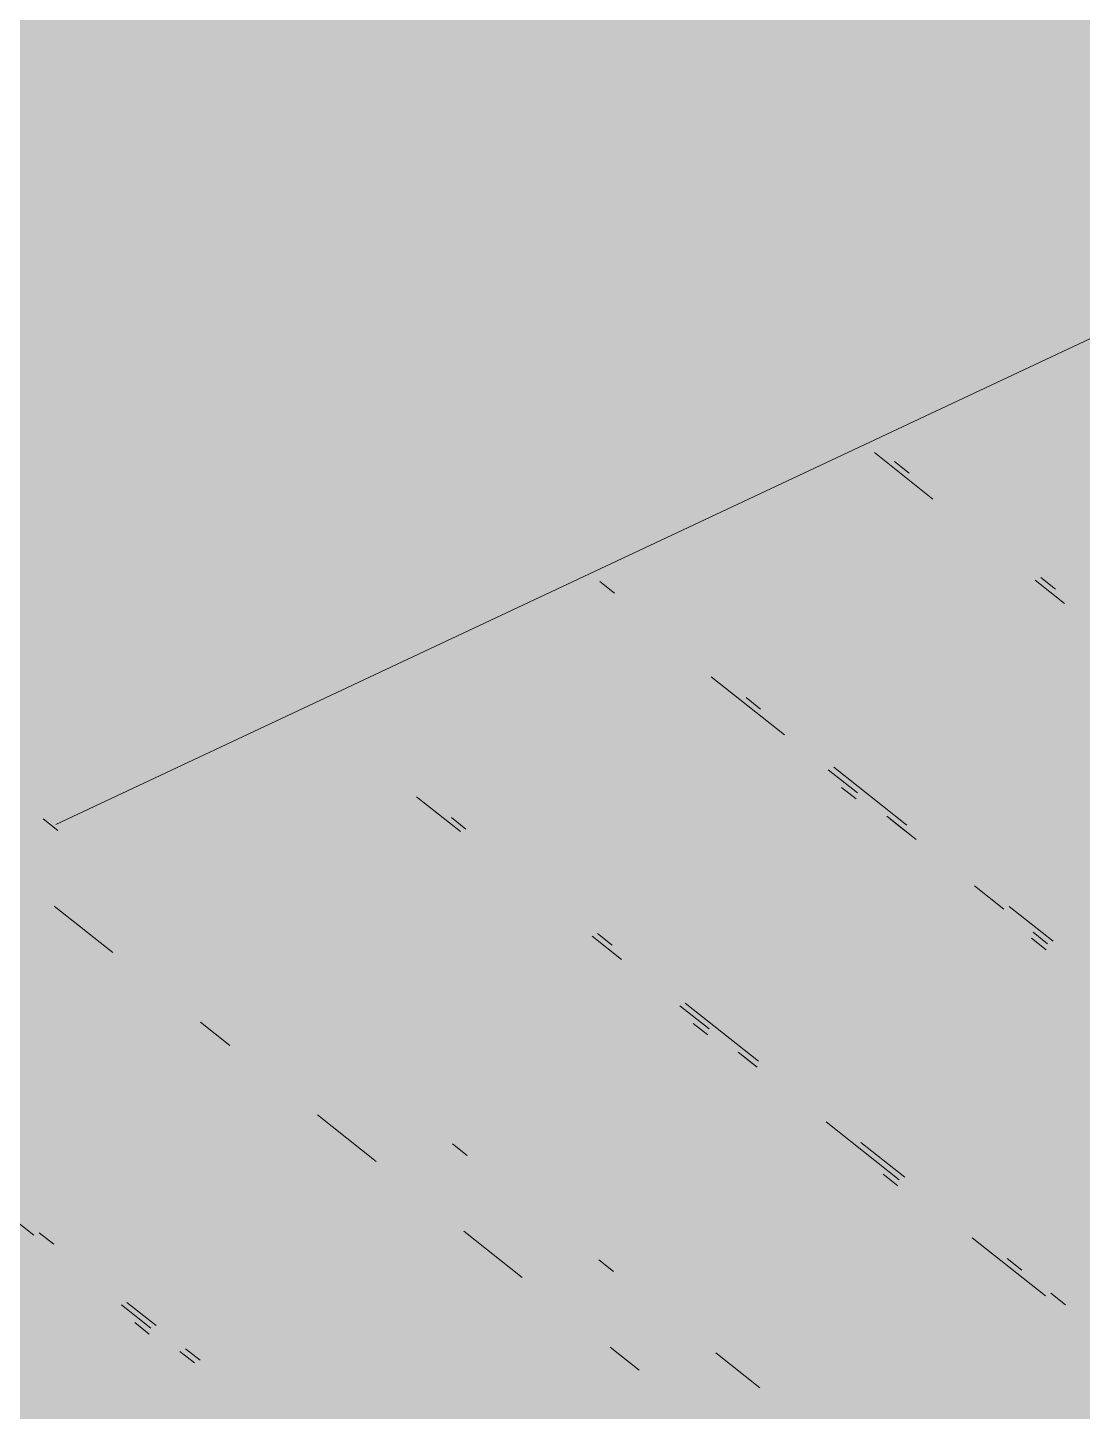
# Model space of a CAD drawing. Header units: millimetres. Extents: x 5 to 1315, y 5 to 292.
# Drawn here: x 1176.59 to 1178.984, y 95.867 to 99.007 of the extents above; entities that cross this region are included whole.
import ezdxf

# ---------------------------------------------------------------- set-up
doc = ezdxf.new("R2010")
doc.units = ezdxf.units.MM
doc.layers.add('EXISTING', color=7, linetype='Continuous')
doc.layers.add('IMAGES', color=7, linetype='Continuous')

# ---------------------------------------------------------------- blocks, each defined once
blk = doc.blocks.new('SHEET_03')
at = {"layer": 'EXISTING', "color": 250, "lineweight": 9}
for p, q in [((276.6537, 97.1993), (280.3909, 98.9538)), ((278.5118, 98.0431), (278.6445, 97.9378)), ((278.5906, 97.9963), (278.5575, 98.0227)), ((278.8769, 97.7534), (278.9433, 97.7007)), ((278.9226, 97.7329), (278.8894, 97.7593)), ((277.9217, 97.7242), (277.8885, 97.7506)), ((278.1416, 97.534), (278.3076, 97.4023)), ((278.2537, 97.4608), (278.2205, 97.4872)), ((278.4072, 97.3233), (278.4736, 97.2706)), ((278.5857, 97.1974), (278.4197, 97.3291)), ((278.4704, 97.257), (278.4372, 97.2833)), ((277.4727, 97.2619), (277.5723, 97.1829)), ((278.54, 97.2179), (278.6064, 97.1652)), ((276.6581, 97.1853), (276.6249, 97.2117)), ((277.5848, 97.1887), (277.5516, 97.2151)), ((278.5825, 97.1838), (278.5493, 97.2102)), ((278.7391, 97.0599), (278.8055, 97.0072)), ((276.6504, 97.014), (276.7832, 96.9086)), ((278.9176, 96.934), (278.818, 97.0131)), ((277.8711, 96.9458), (277.9375, 96.8931)), ((277.9167, 96.9253), (277.8836, 96.9517)), ((278.902, 96.9146), (278.8688, 96.9409)), ((278.8719, 96.9545), (278.9051, 96.9282)), ((278.0702, 96.7878), (278.1366, 96.7351)), ((278.2487, 96.6619), (278.0827, 96.7936)), ((276.9824, 96.7506), (277.0488, 96.6979)), ((278.1335, 96.7215), (278.1003, 96.7478)), ((278.203, 96.6824), (278.2362, 96.6561)), ((278.2456, 96.6483), (278.2124, 96.6747)), ((277.2479, 96.5399), (277.3807, 96.4345)), ((278.4022, 96.5244), (278.5682, 96.3927)), ((277.5876, 96.4478), (277.5544, 96.4742)), ((278.5807, 96.3986), (278.4811, 96.4776)), ((278.565, 96.3791), (278.5318, 96.4054)), ((276.504, 96.3459), (276.6036, 96.2669)), ((277.5799, 96.2765), (277.7127, 96.1712)), ((276.6493, 96.2464), (276.6161, 96.2728)), ((278.7341, 96.261), (278.9001, 96.1293)), ((278.8462, 96.1878), (278.813, 96.2142)), ((277.9196, 96.1844), (277.8864, 96.2108)), ((278.9458, 96.1088), (278.9126, 96.1352)), ((276.8028, 96.1089), (276.8692, 96.0562)), ((276.8816, 96.0621), (276.8153, 96.1147)), ((276.866, 96.0426), (276.8328, 96.0689)), ((276.9355, 96.0035), (276.9687, 95.9772)), ((276.9812, 95.9831), (276.948, 96.0094)), ((277.9119, 96.0131), (277.9782, 95.9604)), ((278.2515, 95.921), (278.1519, 96.0001))]:
    blk.add_line(p, q, dxfattribs=at)
at = {"layer": 'IMAGES', "color": 7}
for points in [[(275.4582, 99.0028), (280.18, 99.0028), (275.4582, 99.0992), (280.18, 99.0992)], [(275.1691, 98.9064), (279.8909, 98.9064), (275.1691, 99.0028), (279.8909, 99.0028)], [(275.0727, 98.81), (279.6982, 98.81), (275.0727, 98.9064), (279.6982, 98.9064)], [(274.88, 98.7136), (279.6018, 98.7136), (274.88, 98.81), (279.6018, 98.81)], [(274.4945, 98.6172), (279.3127, 98.6172), (274.4945, 98.7136), (279.3127, 98.7136)], [(274.4945, 98.5208), (279.12, 98.5208), (274.4945, 98.6172), (279.12, 98.6172)], [(274.0127, 98.4244), (278.9273, 98.4244), (274.0127, 98.5208), (278.9273, 98.5208)], [(278.9273, 98.4244), (279.0236, 98.4244), (278.9273, 98.5208), (279.0236, 98.5208)], [(273.9164, 98.328), (278.7345, 98.328), (273.9164, 98.4244), (278.7345, 98.4244)], [(278.7345, 98.328), (278.8309, 98.328), (278.7345, 98.4244), (278.8309, 98.4244)], [(278.8309, 98.328), (278.9273, 98.328), (278.8309, 98.4244), (278.9273, 98.4244)], [(278.9273, 98.328), (279.0236, 98.328), (278.9273, 98.4244), (279.0236, 98.4244)], [(273.7236, 98.2316), (278.4455, 98.2316), (273.7236, 98.328), (278.4455, 98.328)], [(278.4455, 98.2316), (278.5418, 98.2316), (278.4455, 98.328), (278.5418, 98.328)], [(278.5418, 98.2316), (278.7345, 98.2316), (278.5418, 98.328), (278.7345, 98.328)], [(278.7345, 98.2316), (278.9273, 98.2316), (278.7345, 98.328), (278.9273, 98.328)], [(278.9273, 98.2316), (279.0236, 98.2316), (278.9273, 98.328), (279.0236, 98.328)], [(273.4345, 98.1352), (278.2527, 98.1352), (273.4345, 98.2316), (278.2527, 98.2316)], [(278.2527, 98.1352), (278.4455, 98.1352), (278.2527, 98.2316), (278.4455, 98.2316)], [(278.4455, 98.1352), (278.5418, 98.1352), (278.4455, 98.2316), (278.5418, 98.2316)], [(278.5418, 98.1352), (278.6382, 98.1352), (278.5418, 98.2316), (278.6382, 98.2316)], [(278.6382, 98.1352), (278.8309, 98.1352), (278.6382, 98.2316), (278.8309, 98.2316)], [(278.8309, 98.1352), (278.9273, 98.1352), (278.8309, 98.2316), (278.9273, 98.2316)], [(278.9273, 98.1352), (279.0236, 98.1352), (278.9273, 98.2316), (279.0236, 98.2316)], [(273.3382, 98.0387), (277.9636, 98.0387), (273.3382, 98.1352), (277.9636, 98.1352)], [(277.9636, 98.0387), (278.2527, 98.0387), (277.9636, 98.1352), (278.2527, 98.1352)], [(278.2527, 98.0387), (278.3491, 98.0387), (278.2527, 98.1352), (278.3491, 98.1352)], [(278.3491, 98.0387), (278.4455, 98.0387), (278.3491, 98.1352), (278.4455, 98.1352)], [(278.4455, 98.0387), (278.5418, 98.0387), (278.4455, 98.1352), (278.5418, 98.1352)], [(278.5418, 98.0387), (278.6382, 98.0387), (278.5418, 98.1352), (278.6382, 98.1352)], [(278.6382, 98.0387), (278.7345, 98.0387), (278.6382, 98.1352), (278.7345, 98.1352)], [(278.7345, 98.0387), (278.8309, 98.0387), (278.7345, 98.1352), (278.8309, 98.1352)], [(278.8309, 98.0387), (278.9273, 98.0387), (278.8309, 98.1352), (278.9273, 98.1352)], [(278.9273, 98.0387), (279.0236, 98.0387), (278.9273, 98.1352), (279.0236, 98.1352)], [(273.1455, 97.9423), (277.9636, 97.9423), (273.1455, 98.0387), (277.9636, 98.0387)], [(277.9636, 97.9423), (278.1564, 97.9423), (277.9636, 98.0387), (278.1564, 98.0387)], [(278.1564, 97.9423), (278.2527, 97.9423), (278.1564, 98.0387), (278.2527, 98.0387)], [(278.2527, 97.9423), (278.3491, 97.9423), (278.2527, 98.0387), (278.3491, 98.0387)], [(278.3491, 97.9423), (278.4455, 97.9423), (278.3491, 98.0387), (278.4455, 98.0387)], [(278.4455, 97.9423), (278.5418, 97.9423), (278.4455, 98.0387), (278.5418, 98.0387)], [(278.5418, 97.9423), (278.6382, 97.9423), (278.5418, 98.0387), (278.6382, 98.0387)], [(278.6382, 97.9423), (278.7345, 97.9423), (278.6382, 98.0387), (278.7345, 98.0387)], [(278.7345, 97.9423), (278.8309, 97.9423), (278.7345, 98.0387), (278.8309, 98.0387)], [(278.8309, 97.9423), (279.3127, 97.9423), (278.8309, 98.0387), (279.3127, 98.0387)], [(272.8564, 97.8459), (277.7709, 97.8459), (272.8564, 97.9423), (277.7709, 97.9423)], [(277.7709, 97.8459), (277.8673, 97.8459), (277.7709, 97.9423), (277.8673, 97.9423)], [(277.8673, 97.8459), (277.9636, 97.8459), (277.8673, 97.9423), (277.9636, 97.9423)], [(277.9636, 97.8459), (278.06, 97.8459), (277.9636, 97.9423), (278.06, 97.9423)], [(278.06, 97.8459), (278.1564, 97.8459), (278.06, 97.9423), (278.1564, 97.9423)], [(278.1564, 97.8459), (278.2527, 97.8459), (278.1564, 97.9423), (278.2527, 97.9423)], [(278.2527, 97.8459), (278.3491, 97.8459), (278.2527, 97.9423), (278.3491, 97.9423)], [(278.3491, 97.8459), (278.5418, 97.8459), (278.3491, 97.9423), (278.5418, 97.9423)], [(278.5418, 97.8459), (278.6382, 97.8459), (278.5418, 97.9423), (278.6382, 97.9423)], [(278.6382, 97.8459), (278.8309, 97.8459), (278.6382, 97.9423), (278.8309, 97.9423)], [(278.8309, 97.8459), (278.9273, 97.8459), (278.8309, 97.9423), (278.9273, 97.9423)], [(278.9273, 97.8459), (279.0236, 97.8459), (278.9273, 97.9423), (279.0236, 97.9423)], [(272.9527, 97.7495), (277.3855, 97.7495), (272.9527, 97.8459), (277.3855, 97.8459)], [(277.3855, 97.7495), (277.6745, 97.7495), (277.3855, 97.8459), (277.6745, 97.8459)], [(277.6745, 97.7495), (277.7709, 97.7495), (277.6745, 97.8459), (277.7709, 97.8459)], [(277.7709, 97.7495), (277.8673, 97.7495), (277.7709, 97.8459), (277.8673, 97.8459)], [(277.8673, 97.7495), (277.9636, 97.7495), (277.8673, 97.8459), (277.9636, 97.8459)], [(277.9636, 97.7495), (278.06, 97.7495), (277.9636, 97.8459), (278.06, 97.8459)], [(278.06, 97.7495), (278.1564, 97.7495), (278.06, 97.8459), (278.1564, 97.8459)], [(278.1564, 97.7495), (278.2527, 97.7495), (278.1564, 97.8459), (278.2527, 97.8459)], [(278.2527, 97.7495), (278.3491, 97.7495), (278.2527, 97.8459), (278.3491, 97.8459)], [(278.3491, 97.7495), (278.5418, 97.7495), (278.3491, 97.8459), (278.5418, 97.8459)], [(278.5418, 97.7495), (278.6382, 97.7495), (278.5418, 97.8459), (278.6382, 97.8459)], [(278.6382, 97.7495), (278.7345, 97.7495), (278.6382, 97.8459), (278.7345, 97.8459)], [(278.7345, 97.7495), (278.9273, 97.7495), (278.7345, 97.8459), (278.9273, 97.8459)], [(278.9273, 97.7495), (279.0236, 97.7495), (278.9273, 97.8459), (279.0236, 97.8459)], [(272.9527, 97.6531), (277.2891, 97.6531), (272.9527, 97.7495), (277.2891, 97.7495)], [(277.2891, 97.6531), (277.3855, 97.6531), (277.2891, 97.7495), (277.3855, 97.7495)], [(277.3855, 97.6531), (277.4818, 97.6531), (277.3855, 97.7495), (277.4818, 97.7495)], [(277.4818, 97.6531), (277.5782, 97.6531), (277.4818, 97.7495), (277.5782, 97.7495)], [(277.5782, 97.6531), (277.6745, 97.6531), (277.5782, 97.7495), (277.6745, 97.7495)], [(277.6745, 97.6531), (277.7709, 97.6531), (277.6745, 97.7495), (277.7709, 97.7495)], [(277.7709, 97.6531), (277.8673, 97.6531), (277.7709, 97.7495), (277.8673, 97.7495)], [(277.8673, 97.6531), (277.9636, 97.6531), (277.8673, 97.7495), (277.9636, 97.7495)], [(277.9636, 97.6531), (278.06, 97.6531), (277.9636, 97.7495), (278.06, 97.7495)], [(278.06, 97.6531), (278.2527, 97.6531), (278.06, 97.7495), (278.2527, 97.7495)], [(278.2527, 97.6531), (278.7345, 97.6531), (278.2527, 97.7495), (278.7345, 97.7495)], [(278.7345, 97.6531), (278.8309, 97.6531), (278.7345, 97.7495), (278.8309, 97.7495)], [(278.8309, 97.6531), (278.9273, 97.6531), (278.8309, 97.7495), (278.9273, 97.7495)], [(278.9273, 97.5567), (279.12, 97.5567), (278.9273, 97.7495), (279.12, 97.7495)], [(272.9527, 97.4603), (277, 97.4603), (272.9527, 97.6531), (277, 97.6531)], [(277, 97.5567), (277.0964, 97.5567), (277, 97.6531), (277.0964, 97.6531)], [(277.0964, 97.5567), (277.1927, 97.5567), (277.0964, 97.6531), (277.1927, 97.6531)], [(277.1927, 97.5567), (277.2891, 97.5567), (277.1927, 97.6531), (277.2891, 97.6531)], [(277.2891, 97.5567), (277.4818, 97.5567), (277.2891, 97.6531), (277.4818, 97.6531)], [(277.4818, 97.5567), (277.5782, 97.5567), (277.4818, 97.6531), (277.5782, 97.6531)], [(277.5782, 97.5567), (277.6745, 97.5567), (277.5782, 97.6531), (277.6745, 97.6531)], [(277.6745, 97.5567), (277.7709, 97.5567), (277.6745, 97.6531), (277.7709, 97.6531)], [(277.7709, 97.5567), (277.8673, 97.5567), (277.7709, 97.6531), (277.8673, 97.6531)], [(277.8673, 97.5567), (277.9636, 97.5567), (277.8673, 97.6531), (277.9636, 97.6531)], [(277.9636, 97.5567), (278.1564, 97.5567), (277.9636, 97.6531), (278.1564, 97.6531)], [(278.1564, 97.5567), (278.2527, 97.5567), (278.1564, 97.6531), (278.2527, 97.6531)], [(278.2527, 97.5567), (278.3491, 97.5567), (278.2527, 97.6531), (278.3491, 97.6531)], [(278.3491, 97.5567), (278.8309, 97.5567), (278.3491, 97.6531), (278.8309, 97.6531)], [(278.8309, 97.5567), (278.9273, 97.5567), (278.8309, 97.6531), (278.9273, 97.6531)], [(277, 97.4603), (277.1927, 97.4603), (277, 97.5567), (277.1927, 97.5567)], [(277.1927, 97.4603), (277.2891, 97.4603), (277.1927, 97.5567), (277.2891, 97.5567)], [(277.2891, 97.4603), (277.3855, 97.4603), (277.2891, 97.5567), (277.3855, 97.5567)], [(277.3855, 97.4603), (277.4818, 97.4603), (277.3855, 97.5567), (277.4818, 97.5567)], [(277.4818, 97.4603), (277.5782, 97.4603), (277.4818, 97.5567), (277.5782, 97.5567)], [(277.5782, 97.4603), (277.6745, 97.4603), (277.5782, 97.5567), (277.6745, 97.5567)], [(277.6745, 97.4603), (277.8673, 97.4603), (277.6745, 97.5567), (277.8673, 97.5567)], [(277.8673, 97.4603), (277.9636, 97.4603), (277.8673, 97.5567), (277.9636, 97.5567)], [(277.9636, 97.4603), (278.06, 97.4603), (277.9636, 97.5567), (278.06, 97.5567)], [(278.06, 97.4603), (278.2527, 97.4603), (278.06, 97.5567), (278.2527, 97.5567)], [(278.2527, 97.4603), (278.3491, 97.4603), (278.2527, 97.5567), (278.3491, 97.5567)], [(278.3491, 97.4603), (278.4455, 97.4603), (278.3491, 97.5567), (278.4455, 97.5567)], [(278.4455, 97.4603), (278.9273, 97.4603), (278.4455, 97.5567), (278.9273, 97.5567)], [(278.9273, 97.4603), (279.12, 97.4603), (278.9273, 97.5567), (279.12, 97.5567)], [(272.9527, 97.3639), (276.6145, 97.3639), (272.9527, 97.4603), (276.6145, 97.4603)], [(276.6145, 97.3639), (276.8073, 97.3639), (276.6145, 97.4603), (276.8073, 97.4603)], [(276.8073, 97.3639), (276.9036, 97.3639), (276.8073, 97.4603), (276.9036, 97.4603)], [(276.9036, 97.3639), (277, 97.3639), (276.9036, 97.4603), (277, 97.4603)], [(277, 97.3639), (277.0964, 97.3639), (277, 97.4603), (277.0964, 97.4603)], [(277.0964, 97.3639), (277.1927, 97.3639), (277.0964, 97.4603), (277.1927, 97.4603)], [(277.1927, 97.3639), (277.2891, 97.3639), (277.1927, 97.4603), (277.2891, 97.4603)], [(277.2891, 97.3639), (277.3855, 97.3639), (277.2891, 97.4603), (277.3855, 97.4603)], [(277.3855, 97.3639), (277.4818, 97.3639), (277.3855, 97.4603), (277.4818, 97.4603)], [(277.4818, 97.3639), (277.5782, 97.3639), (277.4818, 97.4603), (277.5782, 97.4603)], [(277.5782, 97.3639), (278.06, 97.3639), (277.5782, 97.4603), (278.06, 97.4603)], [(278.06, 97.3639), (278.1564, 97.3639), (278.06, 97.4603), (278.1564, 97.4603)], [(278.1564, 97.3639), (278.3491, 97.3639), (278.1564, 97.4603), (278.3491, 97.4603)], [(278.3491, 97.3639), (278.4455, 97.3639), (278.3491, 97.4603), (278.4455, 97.4603)], [(278.4455, 97.3639), (278.5418, 97.3639), (278.4455, 97.4603), (278.5418, 97.4603)], [(278.5418, 97.3639), (279.0236, 97.3639), (278.5418, 97.4603), (279.0236, 97.4603)], [(276.5182, 97.2675), (276.6145, 97.2675), (276.5182, 97.3639), (276.6145, 97.3639)], [(276.6145, 97.2675), (276.7109, 97.2675), (276.6145, 97.3639), (276.7109, 97.3639)], [(276.7109, 97.2675), (276.8073, 97.2675), (276.7109, 97.3639), (276.8073, 97.3639)], [(276.8073, 97.2675), (276.9036, 97.2675), (276.8073, 97.3639), (276.9036, 97.3639)], [(276.9036, 97.2675), (277, 97.2675), (276.9036, 97.3639), (277, 97.3639)], [(277, 97.2675), (277.0964, 97.2675), (277, 97.3639), (277.0964, 97.3639)], [(277.0964, 97.2675), (277.1927, 97.2675), (277.0964, 97.3639), (277.1927, 97.3639)], [(277.1927, 97.2675), (277.2891, 97.2675), (277.1927, 97.3639), (277.2891, 97.3639)], [(277.2891, 97.2675), (277.3855, 97.2675), (277.2891, 97.3639), (277.3855, 97.3639)], [(277.3855, 97.2675), (277.4818, 97.2675), (277.3855, 97.3639), (277.4818, 97.3639)], [(277.4818, 97.2675), (277.5782, 97.2675), (277.4818, 97.3639), (277.5782, 97.3639)], [(277.5782, 97.2675), (277.6745, 97.2675), (277.5782, 97.3639), (277.6745, 97.3639)], [(277.6745, 97.2675), (278.1564, 97.2675), (277.6745, 97.3639), (278.1564, 97.3639)], [(278.1564, 97.2675), (278.2527, 97.2675), (278.1564, 97.3639), (278.2527, 97.3639)], [(278.2527, 97.2675), (278.3491, 97.2675), (278.2527, 97.3639), (278.3491, 97.3639)], [(278.3491, 97.2675), (278.5418, 97.2675), (278.3491, 97.3639), (278.5418, 97.3639)], [(278.5418, 97.2675), (279.2164, 97.2675), (278.5418, 97.3639), (279.2164, 97.3639)], [(276.5182, 97.1711), (276.6145, 97.1711), (276.5182, 97.2675), (276.6145, 97.2675)], [(276.6145, 97.1711), (276.8073, 97.1711), (276.6145, 97.2675), (276.8073, 97.2675)], [(276.8073, 97.1711), (277, 97.1711), (276.8073, 97.2675), (277, 97.2675)], [(277, 97.1711), (277.0964, 97.1711), (277, 97.2675), (277.0964, 97.2675)], [(277.0964, 97.1711), (277.1927, 97.1711), (277.0964, 97.2675), (277.1927, 97.2675)], [(277.1927, 97.1711), (277.2891, 97.1711), (277.1927, 97.2675), (277.2891, 97.2675)], [(277.2891, 97.1711), (277.3855, 97.1711), (277.2891, 97.2675), (277.3855, 97.2675)], [(277.3855, 97.1711), (277.4818, 97.1711), (277.3855, 97.2675), (277.4818, 97.2675)], [(277.4818, 97.1711), (277.5782, 97.1711), (277.4818, 97.2675), (277.5782, 97.2675)], [(277.5782, 97.1711), (277.6745, 97.1711), (277.5782, 97.2675), (277.6745, 97.2675)], [(277.6745, 97.1711), (277.7709, 97.1711), (277.6745, 97.2675), (277.7709, 97.2675)], [(277.7709, 97.1711), (278.2527, 97.1711), (277.7709, 97.2675), (278.2527, 97.2675)], [(278.2527, 97.1711), (278.3491, 97.1711), (278.2527, 97.2675), (278.3491, 97.2675)], [(278.3491, 97.1711), (278.4455, 97.1711), (278.3491, 97.2675), (278.4455, 97.2675)], [(278.4455, 97.1711), (278.6382, 97.1711), (278.4455, 97.2675), (278.6382, 97.2675)], [(278.6382, 97.1711), (278.7345, 97.1711), (278.6382, 97.2675), (278.7345, 97.2675)], [(278.7345, 97.1711), (278.8309, 97.1711), (278.7345, 97.2675), (278.8309, 97.2675)], [(278.8309, 97.1711), (279.3127, 97.1711), (278.8309, 97.2675), (279.3127, 97.2675)], [(276.5182, 97.0747), (276.8073, 97.0747), (276.5182, 97.1711), (276.8073, 97.1711)], [(276.8073, 97.0747), (276.9036, 97.0747), (276.8073, 97.1711), (276.9036, 97.1711)], [(276.9036, 97.0747), (277, 97.0747), (276.9036, 97.1711), (277, 97.1711)], [(277, 97.0747), (277.3855, 97.0747), (277, 97.1711), (277.3855, 97.1711)], [(277.3855, 97.0747), (277.4818, 97.0747), (277.3855, 97.1711), (277.4818, 97.1711)], [(277.4818, 97.0747), (277.5782, 97.0747), (277.4818, 97.1711), (277.5782, 97.1711)], [(277.5782, 97.0747), (277.6745, 97.0747), (277.5782, 97.1711), (277.6745, 97.1711)], [(277.6745, 97.0747), (277.7709, 97.0747), (277.6745, 97.1711), (277.7709, 97.1711)], [(277.7709, 97.0747), (277.8673, 97.0747), (277.7709, 97.1711), (277.8673, 97.1711)], [(277.8673, 97.0747), (277.9636, 97.0747), (277.8673, 97.1711), (277.9636, 97.1711)], [(277.9636, 97.0747), (278.5418, 97.0747), (277.9636, 97.1711), (278.5418, 97.1711)], [(278.5418, 97.0747), (278.6382, 97.0747), (278.5418, 97.1711), (278.6382, 97.1711)], [(278.6382, 97.0747), (278.7345, 97.0747), (278.6382, 97.1711), (278.7345, 97.1711)], [(278.7345, 97.0747), (278.8309, 97.0747), (278.7345, 97.1711), (278.8309, 97.1711)], [(278.8309, 97.0747), (278.9273, 97.0747), (278.8309, 97.1711), (278.9273, 97.1711)], [(278.9273, 97.0747), (279.4091, 97.0747), (278.9273, 97.1711), (279.4091, 97.1711)], [(276.5182, 96.9783), (276.6145, 96.9783), (276.5182, 97.0747), (276.6145, 97.0747)], [(276.6145, 96.9783), (276.7109, 96.9783), (276.6145, 97.0747), (276.7109, 97.0747)], [(276.7109, 96.9783), (276.8073, 96.9783), (276.7109, 97.0747), (276.8073, 97.0747)], [(276.8073, 96.9783), (276.9036, 96.9783), (276.8073, 97.0747), (276.9036, 97.0747)], [(276.9036, 96.9783), (277, 96.9783), (276.9036, 97.0747), (277, 97.0747)], [(277, 96.9783), (277.0964, 96.9783), (277, 97.0747), (277.0964, 97.0747)], [(277.0964, 96.9783), (277.4818, 96.9783), (277.0964, 97.0747), (277.4818, 97.0747)], [(277.4818, 96.9783), (277.6745, 96.9783), (277.4818, 97.0747), (277.6745, 97.0747)], [(277.6745, 96.9783), (277.8673, 96.9783), (277.6745, 97.0747), (277.8673, 97.0747)], [(277.8673, 96.9783), (277.9636, 96.9783), (277.8673, 97.0747), (277.9636, 97.0747)], [(277.9636, 96.9783), (278.06, 96.9783), (277.9636, 97.0747), (278.06, 97.0747)], [(278.06, 96.9783), (278.5418, 96.9783), (278.06, 97.0747), (278.5418, 97.0747)], [(278.5418, 96.9783), (278.6382, 96.9783), (278.5418, 97.0747), (278.6382, 97.0747)], [(278.6382, 96.9783), (278.7345, 96.9783), (278.6382, 97.0747), (278.7345, 97.0747)], [(278.7345, 96.9783), (278.9273, 96.9783), (278.7345, 97.0747), (278.9273, 97.0747)], [(278.9273, 96.9783), (279.0236, 96.9783), (278.9273, 97.0747), (279.0236, 97.0747)], [(276.4218, 96.8819), (276.6145, 96.8819), (276.4218, 96.9783), (276.6145, 96.9783)], [(276.6145, 96.8819), (276.7109, 96.8819), (276.6145, 96.9783), (276.7109, 96.9783)], [(276.7109, 96.8819), (276.8073, 96.8819), (276.7109, 96.9783), (276.8073, 96.9783)], [(276.8073, 96.8819), (276.9036, 96.8819), (276.8073, 96.9783), (276.9036, 96.9783)], [(276.9036, 96.8819), (277, 96.8819), (276.9036, 96.9783), (277, 96.9783)], [(277, 96.8819), (277.0964, 96.8819), (277, 96.9783), (277.0964, 96.9783)], [(277.0964, 96.8819), (277.1927, 96.8819), (277.0964, 96.9783), (277.1927, 96.9783)], [(277.1927, 96.8819), (277.2891, 96.8819), (277.1927, 96.9783), (277.2891, 96.9783)], [(277.2891, 96.8819), (277.6745, 96.8819), (277.2891, 96.9783), (277.6745, 96.9783)], [(277.6745, 96.8819), (277.7709, 96.8819), (277.6745, 96.9783), (277.7709, 96.9783)], [(277.7709, 96.8819), (277.9636, 96.8819), (277.7709, 96.9783), (277.9636, 96.9783)], [(277.9636, 96.8819), (278.06, 96.8819), (277.9636, 96.9783), (278.06, 96.9783)], [(278.06, 96.8819), (278.1564, 96.8819), (278.06, 96.9783), (278.1564, 96.9783)], [(278.1564, 96.8819), (278.6382, 96.8819), (278.1564, 96.9783), (278.6382, 96.9783)], [(278.6382, 96.8819), (278.7345, 96.8819), (278.6382, 96.9783), (278.7345, 96.9783)], [(278.7345, 96.8819), (278.8309, 96.8819), (278.7345, 96.9783), (278.8309, 96.9783)], [(278.8309, 96.8819), (279.0236, 96.8819), (278.8309, 96.9783), (279.0236, 96.9783)], [(276.3255, 96.7855), (276.6145, 96.7855), (276.3255, 96.8819), (276.6145, 96.8819)], [(276.6145, 96.7855), (276.7109, 96.7855), (276.6145, 96.8819), (276.7109, 96.8819)], [(276.7109, 96.7855), (276.8073, 96.7855), (276.7109, 96.8819), (276.8073, 96.8819)], [(276.8073, 96.7855), (276.9036, 96.7855), (276.8073, 96.8819), (276.9036, 96.8819)], [(276.9036, 96.7855), (277, 96.7855), (276.9036, 96.8819), (277, 96.8819)], [(277, 96.7855), (277.0964, 96.7855), (277, 96.8819), (277.0964, 96.8819)], [(277.0964, 96.7855), (277.1927, 96.7855), (277.0964, 96.8819), (277.1927, 96.8819)], [(277.1927, 96.7855), (277.2891, 96.7855), (277.1927, 96.8819), (277.2891, 96.8819)], [(277.2891, 96.7855), (277.3855, 96.7855), (277.2891, 96.8819), (277.3855, 96.8819)], [(277.3855, 96.7855), (277.7709, 96.7855), (277.3855, 96.8819), (277.7709, 96.8819)], [(277.7709, 96.7855), (277.8673, 96.7855), (277.7709, 96.8819), (277.8673, 96.8819)], [(277.8673, 96.7855), (277.9636, 96.7855), (277.8673, 96.8819), (277.9636, 96.8819)], [(277.9636, 96.7855), (278.06, 96.7855), (277.9636, 96.8819), (278.06, 96.8819)], [(278.06, 96.7855), (278.1564, 96.7855), (278.06, 96.8819), (278.1564, 96.8819)], [(278.1564, 96.7855), (278.2527, 96.7855), (278.1564, 96.8819), (278.2527, 96.8819)], [(278.2527, 96.7855), (278.7345, 96.7855), (278.2527, 96.8819), (278.7345, 96.8819)], [(278.7345, 96.7855), (278.8309, 96.7855), (278.7345, 96.8819), (278.8309, 96.8819)], [(278.8309, 96.7855), (278.9273, 96.7855), (278.8309, 96.8819), (278.9273, 96.8819)], [(278.9273, 96.7855), (279.0236, 96.7855), (278.9273, 96.8819), (279.0236, 96.8819)], [(276.3255, 96.6891), (276.7109, 96.6891), (276.3255, 96.7855), (276.7109, 96.7855)], [(276.7109, 96.6891), (276.8073, 96.6891), (276.7109, 96.7855), (276.8073, 96.7855)], [(276.8073, 96.6891), (276.9036, 96.6891), (276.8073, 96.7855), (276.9036, 96.7855)], [(276.9036, 96.6891), (277, 96.6891), (276.9036, 96.7855), (277, 96.7855)], [(277, 96.6891), (277.0964, 96.6891), (277, 96.7855), (277.0964, 96.7855)], [(277.0964, 96.6891), (277.1927, 96.6891), (277.0964, 96.7855), (277.1927, 96.7855)], [(277.1927, 96.6891), (277.2891, 96.6891), (277.1927, 96.7855), (277.2891, 96.7855)], [(277.2891, 96.6891), (277.4818, 96.6891), (277.2891, 96.7855), (277.4818, 96.7855)], [(277.4818, 96.6891), (277.8673, 96.6891), (277.4818, 96.7855), (277.8673, 96.7855)], [(277.8673, 96.6891), (277.9636, 96.6891), (277.8673, 96.7855), (277.9636, 96.7855)], [(277.9636, 96.6891), (278.06, 96.6891), (277.9636, 96.7855), (278.06, 96.7855)], [(278.06, 96.6891), (278.2527, 96.6891), (278.06, 96.7855), (278.2527, 96.7855)], [(278.2527, 96.6891), (278.3491, 96.6891), (278.2527, 96.7855), (278.3491, 96.7855)], [(278.3491, 96.6891), (278.9273, 96.6891), (278.3491, 96.7855), (278.9273, 96.7855)], [(278.9273, 96.6891), (279.0236, 96.6891), (278.9273, 96.7855), (279.0236, 96.7855)], [(276.4218, 96.5927), (276.8073, 96.5927), (276.4218, 96.6891), (276.8073, 96.6891)], [(276.8073, 96.5927), (276.9036, 96.5927), (276.8073, 96.6891), (276.9036, 96.6891)], [(276.9036, 96.5927), (277, 96.5927), (276.9036, 96.6891), (277, 96.6891)], [(277, 96.5927), (277.0964, 96.5927), (277, 96.6891), (277.0964, 96.6891)], [(277.0964, 96.5927), (277.1927, 96.5927), (277.0964, 96.6891), (277.1927, 96.6891)], [(277.1927, 96.5927), (277.2891, 96.5927), (277.1927, 96.6891), (277.2891, 96.6891)], [(277.2891, 96.5927), (277.4818, 96.5927), (277.2891, 96.6891), (277.4818, 96.6891)], [(277.4818, 96.5927), (277.5782, 96.5927), (277.4818, 96.6891), (277.5782, 96.6891)], [(277.5782, 96.5927), (278.1564, 96.5927), (277.5782, 96.6891), (278.1564, 96.6891)], [(278.1564, 96.5927), (278.2527, 96.5927), (278.1564, 96.6891), (278.2527, 96.6891)], [(278.2527, 96.5927), (278.3491, 96.5927), (278.2527, 96.6891), (278.3491, 96.6891)], [(278.3491, 96.5927), (278.4455, 96.5927), (278.3491, 96.6891), (278.4455, 96.6891)], [(278.4455, 96.5927), (279.0236, 96.5927), (278.4455, 96.6891), (279.0236, 96.6891)], [(276.5182, 96.4963), (277, 96.4963), (276.5182, 96.5927), (277, 96.5927)], [(277, 96.4963), (277.0964, 96.4963), (277, 96.5927), (277.0964, 96.5927)], [(277.0964, 96.4963), (277.1927, 96.4963), (277.0964, 96.5927), (277.1927, 96.5927)], [(277.1927, 96.4963), (277.3855, 96.4963), (277.1927, 96.5927), (277.3855, 96.5927)], [(277.3855, 96.4963), (277.4818, 96.4963), (277.3855, 96.5927), (277.4818, 96.5927)], [(277.4818, 96.4963), (277.5782, 96.4963), (277.4818, 96.5927), (277.5782, 96.5927)], [(277.5782, 96.4963), (277.7709, 96.4963), (277.5782, 96.5927), (277.7709, 96.5927)], [(277.7709, 96.4963), (278.1564, 96.4963), (277.7709, 96.5927), (278.1564, 96.5927)], [(278.1564, 96.4963), (278.2527, 96.4963), (278.1564, 96.5927), (278.2527, 96.5927)], [(278.2527, 96.4963), (278.3491, 96.4963), (278.2527, 96.5927), (278.3491, 96.5927)], [(278.3491, 96.4963), (278.4455, 96.4963), (278.3491, 96.5927), (278.4455, 96.5927)], [(278.4455, 96.4963), (278.5418, 96.4963), (278.4455, 96.5927), (278.5418, 96.5927)], [(278.5418, 96.4963), (278.6382, 96.4963), (278.5418, 96.5927), (278.6382, 96.5927)], [(278.6382, 96.4963), (279.12, 96.4963), (278.6382, 96.5927), (279.12, 96.5927)], [(276.5182, 96.3999), (276.6145, 96.3999), (276.5182, 96.4963), (276.6145, 96.4963)], [(276.6145, 96.3999), (277.0964, 96.3999), (276.6145, 96.4963), (277.0964, 96.4963)], [(277.0964, 96.3999), (277.1927, 96.3999), (277.0964, 96.4963), (277.1927, 96.4963)], [(277.1927, 96.3999), (277.2891, 96.3999), (277.1927, 96.4963), (277.2891, 96.4963)], [(277.2891, 96.3999), (277.3855, 96.3999), (277.2891, 96.4963), (277.3855, 96.4963)], [(277.3855, 96.3999), (277.4818, 96.3999), (277.3855, 96.4963), (277.4818, 96.4963)], [(277.4818, 96.3999), (277.5782, 96.3999), (277.4818, 96.4963), (277.5782, 96.4963)], [(277.5782, 96.3999), (277.6745, 96.3999), (277.5782, 96.4963), (277.6745, 96.4963)], [(277.6745, 96.3999), (277.7709, 96.3999), (277.6745, 96.4963), (277.7709, 96.4963)], [(277.7709, 96.3999), (277.8673, 96.3999), (277.7709, 96.4963), (277.8673, 96.4963)], [(277.8673, 96.3999), (278.2527, 96.3999), (277.8673, 96.4963), (278.2527, 96.4963)], [(278.2527, 96.3999), (278.3491, 96.3999), (278.2527, 96.4963), (278.3491, 96.4963)], [(278.3491, 96.3999), (278.4455, 96.3999), (278.3491, 96.4963), (278.4455, 96.4963)], [(278.4455, 96.3999), (278.6382, 96.3999), (278.4455, 96.4963), (278.6382, 96.4963)], [(278.6382, 96.3999), (278.7345, 96.3999), (278.6382, 96.4963), (278.7345, 96.4963)], [(278.7345, 96.3999), (279.4091, 96.3999), (278.7345, 96.4963), (279.4091, 96.4963)], [(276.5182, 96.3035), (276.6145, 96.3035), (276.5182, 96.3999), (276.6145, 96.3999)], [(276.6145, 96.3035), (276.7109, 96.3035), (276.6145, 96.3999), (276.7109, 96.3999)], [(276.7109, 96.3035), (276.8073, 96.3035), (276.7109, 96.3999), (276.8073, 96.3999)], [(276.8073, 96.3035), (277.1927, 96.3035), (276.8073, 96.3999), (277.1927, 96.3999)], [(277.1927, 96.3035), (277.2891, 96.3035), (277.1927, 96.3999), (277.2891, 96.3999)], [(277.2891, 96.3035), (277.3855, 96.3035), (277.2891, 96.3999), (277.3855, 96.3999)], [(277.3855, 96.3035), (277.4818, 96.3035), (277.3855, 96.3999), (277.4818, 96.3999)], [(277.4818, 96.3035), (277.5782, 96.3035), (277.4818, 96.3999), (277.5782, 96.3999)], [(277.5782, 96.3035), (277.6745, 96.3035), (277.5782, 96.3999), (277.6745, 96.3999)], [(277.6745, 96.3035), (277.7709, 96.3035), (277.6745, 96.3999), (277.7709, 96.3999)], [(277.7709, 96.3035), (277.8673, 96.3035), (277.7709, 96.3999), (277.8673, 96.3999)], [(277.8673, 96.3035), (277.9636, 96.3035), (277.8673, 96.3999), (277.9636, 96.3999)], [(277.9636, 96.3035), (278.3491, 96.3035), (277.9636, 96.3999), (278.3491, 96.3999)], [(278.3491, 96.3035), (278.4455, 96.3035), (278.3491, 96.3999), (278.4455, 96.3999)], [(278.4455, 96.3035), (278.5418, 96.3035), (278.4455, 96.3999), (278.5418, 96.3999)], [(278.5418, 96.3035), (278.6382, 96.3035), (278.5418, 96.3999), (278.6382, 96.3999)], [(278.6382, 96.3035), (278.7345, 96.3035), (278.6382, 96.3999), (278.7345, 96.3999)], [(278.7345, 96.3035), (278.8309, 96.3035), (278.7345, 96.3999), (278.8309, 96.3999)], [(278.8309, 96.3035), (279.4091, 96.3035), (278.8309, 96.3999), (279.4091, 96.3999)], [(276.5182, 96.2071), (276.7109, 96.2071), (276.5182, 96.3035), (276.7109, 96.3035)], [(276.7109, 96.2071), (276.8073, 96.2071), (276.7109, 96.3035), (276.8073, 96.3035)], [(276.8073, 96.2071), (276.9036, 96.2071), (276.8073, 96.3035), (276.9036, 96.3035)], [(276.9036, 96.2071), (277.3855, 96.2071), (276.9036, 96.3035), (277.3855, 96.3035)], [(277.3855, 96.2071), (277.4818, 96.2071), (277.3855, 96.3035), (277.4818, 96.3035)], [(277.4818, 96.2071), (277.7709, 96.2071), (277.4818, 96.3035), (277.7709, 96.3035)], [(277.7709, 96.2071), (277.8673, 96.2071), (277.7709, 96.3035), (277.8673, 96.3035)], [(277.8673, 96.2071), (277.9636, 96.2071), (277.8673, 96.3035), (277.9636, 96.3035)], [(277.9636, 96.2071), (278.06, 96.2071), (277.9636, 96.3035), (278.06, 96.3035)], [(278.06, 96.2071), (278.5418, 96.2071), (278.06, 96.3035), (278.5418, 96.3035)], [(278.5418, 96.2071), (278.6382, 96.2071), (278.5418, 96.3035), (278.6382, 96.3035)], [(278.6382, 96.2071), (278.8309, 96.2071), (278.6382, 96.3035), (278.8309, 96.3035)], [(278.8309, 96.2071), (278.9273, 96.2071), (278.8309, 96.3035), (278.9273, 96.3035)], [(278.9273, 96.2071), (279.0236, 96.2071), (278.9273, 96.3035), (279.0236, 96.3035)], [(276.5182, 96.1107), (276.6145, 96.1107), (276.5182, 96.2071), (276.6145, 96.2071)], [(276.6145, 96.1107), (276.7109, 96.1107), (276.6145, 96.2071), (276.7109, 96.2071)], [(276.7109, 96.1107), (276.9036, 96.1107), (276.7109, 96.2071), (276.9036, 96.2071)], [(276.9036, 96.1107), (277, 96.1107), (276.9036, 96.2071), (277, 96.2071)], [(277, 96.1107), (277.4818, 96.1107), (277, 96.2071), (277.4818, 96.2071)], [(277.4818, 96.1107), (277.5782, 96.1107), (277.4818, 96.2071), (277.5782, 96.2071)], [(277.5782, 96.1107), (277.6745, 96.1107), (277.5782, 96.2071), (277.6745, 96.2071)], [(277.6745, 96.1107), (277.7709, 96.1107), (277.6745, 96.2071), (277.7709, 96.2071)], [(277.7709, 96.1107), (277.8673, 96.1107), (277.7709, 96.2071), (277.8673, 96.2071)], [(277.8673, 96.1107), (277.9636, 96.1107), (277.8673, 96.2071), (277.9636, 96.2071)], [(277.9636, 96.1107), (278.06, 96.1107), (277.9636, 96.2071), (278.06, 96.2071)], [(278.06, 96.1107), (278.1564, 96.1107), (278.06, 96.2071), (278.1564, 96.2071)], [(278.1564, 96.1107), (278.2527, 96.1107), (278.1564, 96.2071), (278.2527, 96.2071)], [(278.2527, 96.1107), (278.6382, 96.1107), (278.2527, 96.2071), (278.6382, 96.2071)], [(278.6382, 96.1107), (278.7345, 96.1107), (278.6382, 96.2071), (278.7345, 96.2071)], [(278.7345, 96.1107), (278.9273, 96.1107), (278.7345, 96.2071), (278.9273, 96.2071)], [(278.9273, 96.1107), (279.0236, 96.1107), (278.9273, 96.2071), (279.0236, 96.2071)], [(276.1327, 96.0143), (276.6145, 96.0143), (276.1327, 96.1107), (276.6145, 96.1107)], [(276.6145, 96.0143), (276.7109, 96.0143), (276.6145, 96.1107), (276.7109, 96.1107)], [(276.7109, 96.0143), (276.8073, 96.0143), (276.7109, 96.1107), (276.8073, 96.1107)], [(276.8073, 96.0143), (276.9036, 96.0143), (276.8073, 96.1107), (276.9036, 96.1107)], [(276.9036, 96.0143), (277, 96.0143), (276.9036, 96.1107), (277, 96.1107)], [(277, 96.0143), (277.0964, 96.0143), (277, 96.1107), (277.0964, 96.1107)], [(277.0964, 96.0143), (277.5782, 96.0143), (277.0964, 96.1107), (277.5782, 96.1107)], [(277.5782, 96.0143), (277.6745, 96.0143), (277.5782, 96.1107), (277.6745, 96.1107)], [(277.6745, 96.0143), (277.7709, 96.0143), (277.6745, 96.1107), (277.7709, 96.1107)], [(277.7709, 96.0143), (277.8673, 96.0143), (277.7709, 96.1107), (277.8673, 96.1107)], [(277.8673, 96.0143), (277.9636, 96.0143), (277.8673, 96.1107), (277.9636, 96.1107)], [(277.9636, 96.0143), (278.1564, 96.0143), (277.9636, 96.1107), (278.1564, 96.1107)], [(278.1564, 96.0143), (278.2527, 96.0143), (278.1564, 96.1107), (278.2527, 96.1107)], [(278.2527, 96.0143), (278.3491, 96.0143), (278.2527, 96.1107), (278.3491, 96.1107)], [(278.3491, 96.0143), (278.7345, 96.0143), (278.3491, 96.1107), (278.7345, 96.1107)], [(278.7345, 96.0143), (278.8309, 96.0143), (278.7345, 96.1107), (278.8309, 96.1107)], [(278.8309, 96.0143), (278.9273, 96.0143), (278.8309, 96.1107), (278.9273, 96.1107)], [(278.9273, 96.0143), (279.0236, 96.0143), (278.9273, 96.1107), (279.0236, 96.1107)], [(276.2291, 95.9179), (276.7109, 95.9179), (276.2291, 96.0143), (276.7109, 96.0143)], [(276.7109, 95.9179), (276.9036, 95.9179), (276.7109, 96.0143), (276.9036, 96.0143)], [(276.9036, 95.9179), (277, 95.9179), (276.9036, 96.0143), (277, 96.0143)], [(277, 95.9179), (277.0964, 95.9179), (277, 96.0143), (277.0964, 96.0143)], [(277.0964, 95.9179), (277.2891, 95.9179), (277.0964, 96.0143), (277.2891, 96.0143)], [(277.2891, 95.9179), (277.6745, 95.9179), (277.2891, 96.0143), (277.6745, 96.0143)], [(277.6745, 95.9179), (277.7709, 95.9179), (277.6745, 96.0143), (277.7709, 96.0143)], [(277.7709, 95.9179), (277.8673, 95.9179), (277.7709, 96.0143), (277.8673, 96.0143)], [(277.8673, 95.9179), (277.9636, 95.9179), (277.8673, 96.0143), (277.9636, 96.0143)], [(277.9636, 95.9179), (278.06, 95.9179), (277.9636, 96.0143), (278.06, 96.0143)], [(278.06, 95.9179), (278.1564, 95.9179), (278.06, 96.0143), (278.1564, 96.0143)], [(278.1564, 95.9179), (278.2527, 95.9179), (278.1564, 96.0143), (278.2527, 96.0143)], [(278.2527, 95.9179), (278.4455, 95.9179), (278.2527, 96.0143), (278.4455, 96.0143)], [(278.4455, 95.9179), (278.8309, 95.9179), (278.4455, 96.0143), (278.8309, 96.0143)], [(278.8309, 95.9179), (278.9273, 95.9179), (278.8309, 96.0143), (278.9273, 96.0143)], [(278.9273, 95.9179), (279.0236, 95.9179), (278.9273, 96.0143), (279.0236, 96.0143)], [(276.3255, 95.8215), (276.9036, 95.8215), (276.3255, 95.9179), (276.9036, 95.9179)], [(276.9036, 95.8215), (277, 95.8215), (276.9036, 95.9179), (277, 95.9179)], [(277, 95.8215), (277.1927, 95.8215), (277, 95.9179), (277.1927, 95.9179)], [(277.1927, 95.8215), (277.2891, 95.8215), (277.1927, 95.9179), (277.2891, 95.9179)], [(277.2891, 95.8215), (277.3855, 95.8215), (277.2891, 95.9179), (277.3855, 95.9179)], [(277.3855, 95.8215), (277.8673, 95.8215), (277.3855, 95.9179), (277.8673, 95.9179)], [(277.8673, 95.7251), (277.9636, 95.7251), (277.8673, 95.9179), (277.9636, 95.9179)], [(277.9636, 95.8215), (278.06, 95.8215), (277.9636, 95.9179), (278.06, 95.9179)], [(278.06, 95.8215), (278.4455, 95.8215), (278.06, 95.9179), (278.4455, 95.9179)], [(278.4455, 95.8215), (278.5418, 95.8215), (278.4455, 95.9179), (278.5418, 95.9179)], [(278.5418, 95.8215), (279.12, 95.8215), (278.5418, 95.9179), (279.12, 95.9179)]]:
    blk.add_solid(points, dxfattribs=at)

msp = doc.modelspace()

# ---------------------------------------------------------------- block references
msp.add_blockref('SHEET_03', (900, 0))

doc.saveas('drawing.dxf')
